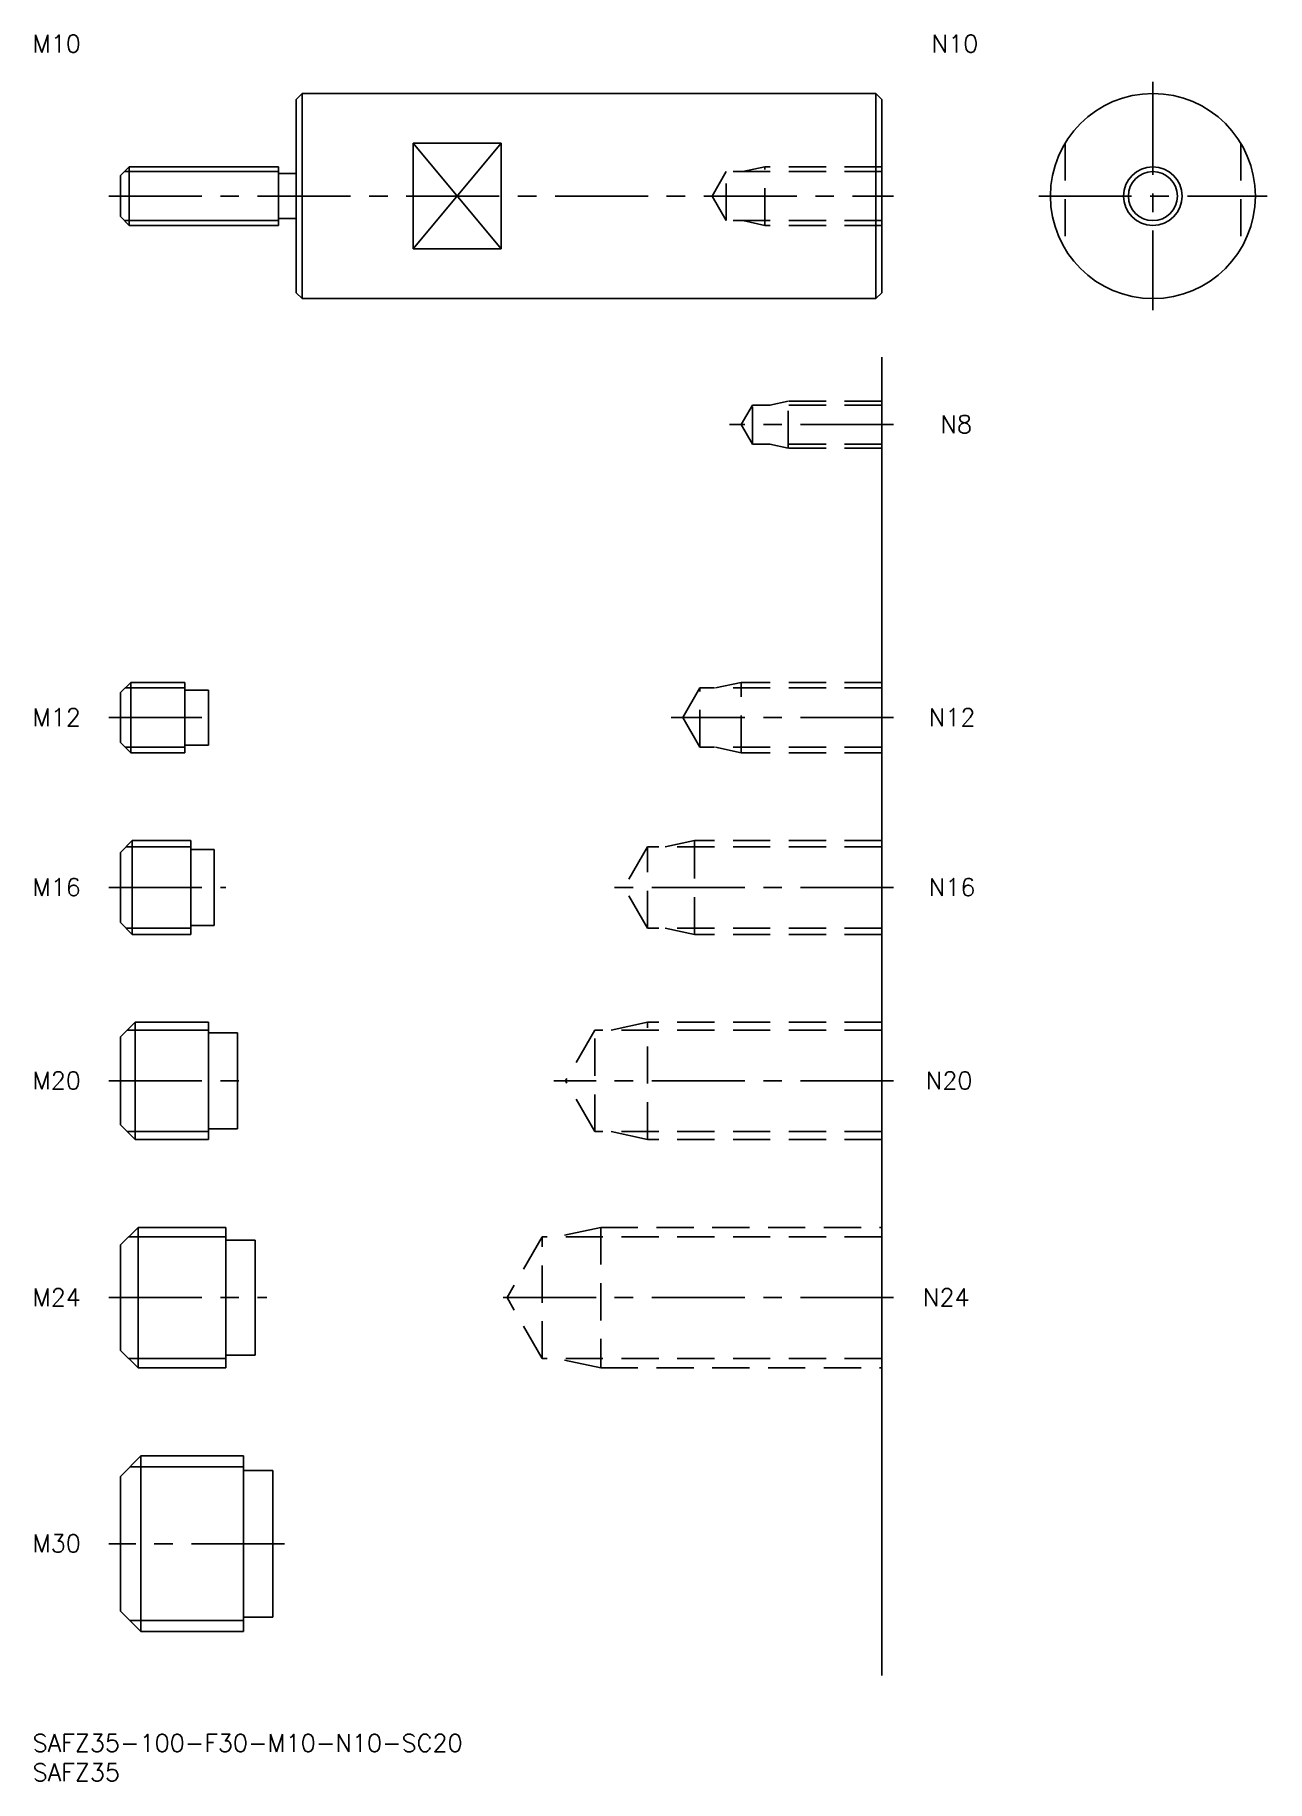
# Model space of a CAD drawing. Extents: x 0 to 211, y -8 to 290.
import ezdxf

# ---------------------------------------------------------------- set-up
doc = ezdxf.new("R2010")
doc.units = 0
doc.header["$LTSCALE"] = 0.5
doc.linetypes.add('CENTER', pattern=[50.8, 31.75, -6.35, 6.35, -6.35])
doc.linetypes.add('DASHED', pattern=[19.05, 12.7, -6.35])
for name, color, linetype in [('MSM_CENTER', 1, 'CENTER'), ('MSM_CONTINUOUS', 7, 'CONTINUOUS'), ('MSM_DASHED', 4, 'DASHED'), ('MSM_NARROW', 5, 'CONTINUOUS'), ('MSM_PART_NUMBER', 7, 'CONTINUOUS')]:
    doc.layers.add(name, color=color, linetype=linetype)
doc.styles.get("Standard").update_dxf_attribs({"font": 'txt.shx', "height": 1, "bigfont": 'bigfont.shx'})

# ---------------------------------------------------------------- blocks, each defined once
blk = doc.blocks.new('*U14')
at = {"layer": 'MSM_PART_NUMBER'}
blk.add_text('SAFZ35-100-F30-M10-N10-SC20', height=3, dxfattribs=at).set_placement((0, -3))
blk = doc.blocks.new('*U15')
at = {"layer": 'MSM_PART_NUMBER'}
blk.add_text('SAFZ35', height=3, dxfattribs=at).set_placement((0, -8))
blk = doc.blocks.new('*U16')
at = {"layer": 'MSM_PART_NUMBER'}
blk.add_text('N24', height=3, dxfattribs=at).set_placement((152, 73.06))
blk = doc.blocks.new('*U17')
at = {"layer": 'MSM_PART_NUMBER'}
blk.add_text('N20', height=3, dxfattribs=at).set_placement((152.5, 110.06))
blk = doc.blocks.new('*U18')
at = {"layer": 'MSM_PART_NUMBER'}
blk.add_text('N16', height=3, dxfattribs=at).set_placement((153, 143.06))
blk = doc.blocks.new('*U19')
at = {"layer": 'MSM_PART_NUMBER'}
blk.add_text('N12', height=3, dxfattribs=at).set_placement((153, 172.06))
blk = doc.blocks.new('*U20')
at = {"layer": 'MSM_PART_NUMBER'}
blk.add_text('N8', height=3, dxfattribs=at).set_placement((155, 222.06))
blk = doc.blocks.new('*U21')
at = {"layer": 'MSM_PART_NUMBER'}
blk.add_text('M30', height=3, dxfattribs=at).set_placement((0, 31.06))
blk = doc.blocks.new('*U22')
at = {"layer": 'MSM_PART_NUMBER'}
blk.add_text('M24', height=3, dxfattribs=at).set_placement((0, 73.06))
blk = doc.blocks.new('*U23')
at = {"layer": 'MSM_PART_NUMBER'}
blk.add_text('M20', height=3, dxfattribs=at).set_placement((0, 110.06))
blk = doc.blocks.new('*U24')
at = {"layer": 'MSM_PART_NUMBER'}
blk.add_text('M16', height=3, dxfattribs=at).set_placement((0, 143.06))
blk = doc.blocks.new('*U25')
at = {"layer": 'MSM_PART_NUMBER'}
blk.add_text('M12', height=3, dxfattribs=at).set_placement((0, 172.06))
blk = doc.blocks.new('*U26')
at = {"layer": 'MSM_PART_NUMBER'}
blk.add_text('M10', height=3, dxfattribs=at).set_placement((0, 287))
blk = doc.blocks.new('*U27')
at = {"layer": 'MSM_PART_NUMBER'}
blk.add_text('N10', height=3, dxfattribs=at).set_placement((153.5, 287))

msp = doc.modelspace()

# ---------------------------------------------------------------- linework, layer by layer
at = {"layer": 'MSM_CENTER'}
for p, q in [((191.28, 282), (191.28, 243)), ((13, 262.5), (147, 262.5)), ((171.78, 262.5), (210.78, 262.5)), ((147, 223.5), (119, 223.5)), ((13, 173.5), (32, 173.5)), ((147, 173.5), (109, 173.5)), ((13, 144.5), (33, 144.5)), ((147, 144.5), (99, 144.5)), ((13, 111.5), (37, 111.5)), ((147, 111.5), (89, 111.5)), ((13, 74.5), (40, 74.5)), ((147, 74.5), (79, 74.5)), ((43, 32.5), (13, 32.5))]:
    msp.add_line(p, q, dxfattribs=at)
at = {"layer": 'MSM_CONTINUOUS'}
for p, q in [((46, 280), (45, 279)), ((45, 246), (45, 279)), ((46, 280), (144, 280)), ((46, 280), (46, 245)), ((144, 280), (145, 279)), ((144, 245), (144, 280)), ((145, 279), (145, 246)), ((80, 271.51), (65, 271.51)), ((65, 271.51), (65, 253.49)), ((80, 253.49), (80, 271.51)), ((16.5, 267.5), (15, 266)), ((15, 259), (15, 266)), ((42, 267.5), (16.5, 267.5)), ((16.5, 267.5), (16.5, 257.5)), ((42, 267.5), (42, 257.5)), ((42, 266.35), (45, 266.35)), ((16.5, 257.5), (15, 259)), ((42, 257.5), (16.5, 257.5)), ((42, 258.65), (45, 258.65)), ((80, 253.49), (65, 253.49)), ((45, 246), (46, 245)), ((46, 245), (144, 245)), ((144, 245), (145, 246)), ((145, 235), (145, 10)), ((16.75, 179.5), (15, 177.75)), ((26, 179.5), (16.75, 179.5)), ((16.75, 179.5), (16.75, 167.5)), ((26, 167.5), (26, 179.5)), ((15, 169.25), (15, 177.75)), ((26, 178.2), (30, 178.2)), ((30, 168.8), (30, 178.2)), ((16.75, 167.5), (15, 169.25)), ((26, 167.5), (16.75, 167.5)), ((26, 168.8), (30, 168.8)), ((17, 152.5), (15, 150.5)), ((27, 152.5), (17, 152.5)), ((17, 136.5), (17, 152.5)), ((27, 152.5), (27, 136.5)), ((15, 138.5), (15, 150.5)), ((27, 151), (31, 151)), ((31, 151), (31, 138)), ((17, 136.5), (15, 138.5)), ((27, 138), (31, 138)), ((27, 136.5), (17, 136.5)), ((17.5, 121.5), (15, 119)), ((30, 121.5), (17.5, 121.5)), ((17.5, 121.5), (17.5, 101.5)), ((30, 121.5), (30, 101.5)), ((30, 119.7), (35, 119.7)), ((35, 119.7), (35, 103.3)), ((15, 104), (15, 119)), ((17.5, 101.5), (15, 104)), ((30, 101.5), (17.5, 101.5)), ((30, 103.3), (35, 103.3)), ((18, 86.5), (15, 83.5)), ((33, 86.5), (18, 86.5)), ((18, 62.5), (18, 86.5)), ((33, 86.5), (33, 62.5)), ((15, 65.5), (15, 83.5)), ((33, 84.3), (38, 84.3)), ((38, 84.3), (38, 64.7)), ((18, 62.5), (15, 65.5)), ((33, 64.7), (38, 64.7)), ((33, 62.5), (18, 62.5)), ((18.5, 47.5), (15, 44)), ((18.5, 47.5), (36, 47.5)), ((18.5, 17.5), (18.5, 47.5)), ((36, 47.5), (36, 17.5)), ((41, 45), (36, 45)), ((41, 45), (41, 20)), ((15, 44), (15, 21)), ((18.5, 17.5), (15, 21)), ((41, 20), (36, 20)), ((18.5, 17.5), (36, 17.5))]:
    msp.add_line(p, q, dxfattribs=at)
for radius in [17.5, 4.19]:
    msp.add_circle((191.28, 262.5), radius, dxfattribs=at)
at = {"layer": 'MSM_DASHED'}
for p, q in [((176.28, 271.51), (176.28, 253.49)), ((206.28, 271.51), (206.28, 253.49)), ((118.42, 266.69), (116, 262.5)), ((118.42, 258.31), (118.42, 266.69)), ((145, 266.69), (118.42, 266.69)), ((125, 267.5), (121.25, 266.69)), ((125, 257.5), (125, 267.5)), ((145, 267.5), (125, 267.5)), ((118.42, 258.31), (116, 262.5)), ((145, 258.31), (118.42, 258.31)), ((125, 257.5), (121.25, 258.31)), ((145, 257.5), (125, 257.5)), ((122.92, 226.82), (121, 223.5)), ((122.92, 220.18), (122.92, 226.82)), ((145, 226.82), (122.92, 226.82)), ((129, 227.5), (125.87, 226.82)), ((129, 219.5), (129, 227.5)), ((145, 227.5), (129, 227.5)), ((122.92, 220.18), (121, 223.5)), ((145, 220.18), (122.92, 220.18)), ((129, 219.5), (125.87, 220.18)), ((145, 219.5), (129, 219.5)), ((121, 179.5), (116.62, 178.55)), ((121, 167.5), (121, 179.5)), ((145, 179.5), (121, 179.5)), ((113.92, 178.55), (111, 173.5)), ((113.92, 168.45), (113.92, 178.55)), ((145, 178.55), (113.92, 178.55)), ((113.92, 168.45), (111, 173.5)), ((145, 168.45), (113.92, 168.45)), ((121, 167.5), (116.62, 168.45)), ((145, 167.5), (121, 167.5)), ((113, 152.5), (108, 151.42)), ((113, 136.5), (113, 152.5)), ((145, 152.5), (113, 152.5)), ((104.99, 151.42), (101, 144.5)), ((104.99, 137.58), (104.99, 151.42)), ((145, 151.42), (104.99, 151.42)), ((104.99, 137.58), (101, 144.5)), ((145, 137.58), (104.99, 137.58)), ((113, 136.5), (108, 137.58)), ((145, 136.5), (113, 136.5)), ((95.99, 120.15), (91, 111.5)), ((145, 120.15), (95.99, 120.15)), ((95.99, 102.85), (95.99, 120.15)), ((105, 121.5), (98.75, 120.15)), ((145, 121.5), (105, 121.5)), ((105, 101.5), (105, 121.5)), ((95.99, 102.85), (91, 111.5)), ((145, 102.85), (95.99, 102.85)), ((105, 101.5), (98.75, 102.85)), ((145, 101.5), (105, 101.5)), ((97, 86.5), (89.5, 84.88)), ((97, 86.5), (145, 86.5)), ((97, 86.5), (97, 62.5)), ((86.99, 84.88), (81, 74.5)), ((86.99, 64.12), (86.99, 84.88)), ((145, 84.88), (86.99, 84.88)), ((86.99, 64.12), (81, 74.5)), ((145, 64.12), (86.99, 64.12)), ((97, 62.5), (89.5, 64.12)), ((97, 62.5), (145, 62.5))]:
    msp.add_line(p, q, dxfattribs=at)
at = {"layer": 'MSM_NARROW'}
for p, q in [((65, 271.51), (80, 253.49)), ((65, 253.49), (80, 271.51)), ((42, 266.69), (15.69, 266.69)), ((42, 258.31), (15.69, 258.31)), ((26, 178.55), (15.8, 178.55)), ((26, 168.45), (15.8, 168.45)), ((27, 151.42), (15.92, 151.42)), ((27, 137.58), (15.92, 137.58)), ((30, 120.15), (16.15, 120.15)), ((30, 102.85), (16.15, 102.85)), ((33, 84.88), (16.38, 84.88)), ((33, 64.12), (16.38, 64.12)), ((16.61, 45.61), (36, 45.61)), ((16.61, 19.39), (36, 19.39))]:
    msp.add_line(p, q, dxfattribs=at)
msp.add_circle((191.28, 262.5), 5, dxfattribs=at)

# ---------------------------------------------------------------- block references
at = {"layer": 'MSM_CONTINUOUS'}
for name in ['*U26', '*U27', '*U20', '*U25', '*U19', '*U24', '*U18', '*U23', '*U17', '*U22', '*U16', '*U21', '*U14', '*U15']:
    msp.add_blockref(name, (0, 0), dxfattribs=at)

doc.saveas('drawing.dxf')
